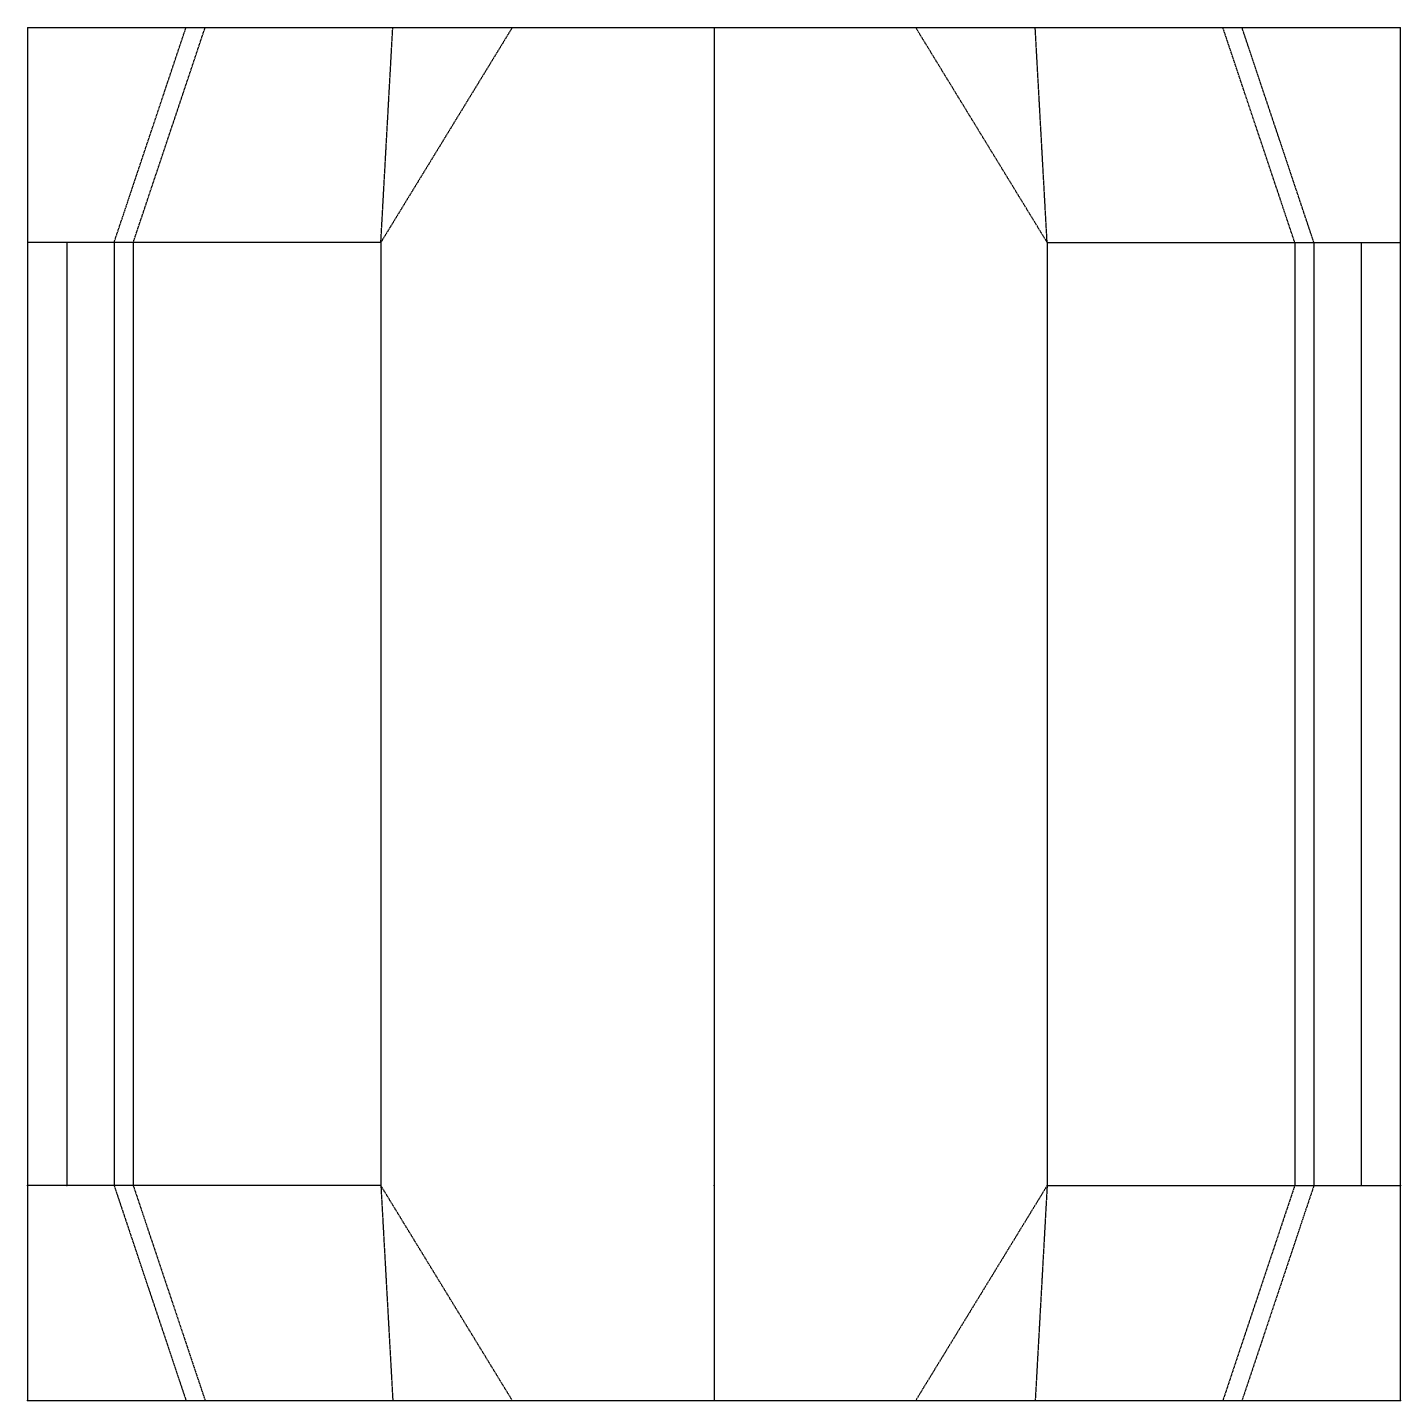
# Model space of a CAD drawing. Header units: millimetres. Extents: x -610 to 610, y -191 to 1029.
import ezdxf

# ---------------------------------------------------------------- set-up
doc = ezdxf.new("R2010")
doc.units = ezdxf.units.MM
doc.linetypes.add('DASHED', pattern=[0.75, 0.5, -0.25])
doc.layers.get('0').update_dxf_attribs({"linetype": 'CONTINUOUS'})

msp = doc.modelspace()

# ---------------------------------------------------------------- linework, layer by layer
for p, q in [((-610, 1029), (610, 1029)), ((-610, 1029), (-610, -191)), ((610, -191), (610, 1029)), ((-296, 838), (-610, 838)), ((296, 838), (610, 838)), ((-296, 0), (-610, 0)), ((296, 0), (610, 0)), ((296, 0), (610, 0)), ((-610, -191), (610, -191))]:
    msp.add_line(p, q)
at = {"linetype": 'DASHED'}
for p, q in [((-533, 838), (-469.1, 1029)), ((-516, 838), (-452.1, 1029)), ((-296, 838), (-285.4, 1029)), ((-179.2, 1029), (-296, 838)), ((0, 1029), (0, -191)), ((296, 838), (179.2, 1029)), ((296, 838), (285.4, 1029)), ((516, 838), (452.1, 1029)), ((533, 838), (469.1, 1029)), ((-575, 838), (-575, 0)), ((-533, 838), (-533, 0)), ((-516, 838), (-516, 0)), ((-296, 838), (-296, 0)), ((296, 838), (296, 0)), ((516, 838), (516, 0)), ((533, 838), (533, 0)), ((575, 838), (575, 0)), ((-296, 0), (-285.4, -191)), ((-179.2, -191), (-296, 0)), ((296, 0), (179.2, -191)), ((296, 0), (285.4, -191)), ((-533, 0), (-469.1, -191)), ((-516, 0), (-452.1, -191)), ((516, 0), (452.1, -191)), ((533, 0), (469.1, -191))]:
    msp.add_line(p, q, dxfattribs=at)
for p in [(-610, 0), (-296, 0), (0, 0), (296, 0), (610, 0), (-575, 0), (-533, 0), (-516, 0), (516, 0), (533, 0), (575, 0), (-610, -191), (610, -191)]:
    msp.add_point(p)

doc.saveas('drawing.dxf')
